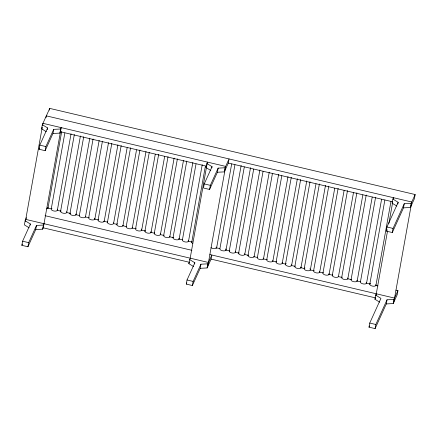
<?xml version="1.0" encoding="UTF-8"?>
<svg xmlns="http://www.w3.org/2000/svg" width="437" height="437" viewBox="0 0 437 437"><rect width="100%" height="100%" fill="white"/><g stroke="black" fill="none" stroke-linecap="round" stroke-linejoin="round"><path stroke-width="0.66" d="M26.52 217.681L25.122 220.761L24.385 224.88L29.132 227.786M46.344 131.712L41.591 128.806L42.329 124.687L49.725 108.392L415.15 194.541L414.413 198.66L410.409 207.488L403.504 207.848L392.306 232.539L386.215 231.102L386.953 226.983L398.151 202.298L392.874 199.064L393.491 197.704L393.278 198.884M25.422 221.166L42.209 127.446L41.591 128.806M42.526 125.681L42.946 123.327L225.661 166.404L207.712 266.597M44.011 223.711L43.394 225.071L36.489 225.426L35.752 229.545L27.941 246.763L21.85 245.326L22.587 241.208L30.399 223.995L25.122 220.761M35.752 229.545L42.657 229.185L43.274 227.83L61.218 127.637L60.601 128.997L53.696 129.357L52.959 133.471L45.148 150.689L39.057 149.252L39.794 145.139L47.606 127.921L42.329 124.687M46.022 117.624L46.333 115.86L411.763 202.014L393.813 302.207M49.408 110.157L49.725 108.392M30.186 225.17L30.399 223.995M47.289 129.685L47.606 127.921M27.941 246.763L28.678 242.644L36.489 225.426M45.148 150.689L45.885 146.57L53.696 129.357M42.657 229.185L43.394 225.071M52.959 133.471L59.864 133.11L60.601 128.997M47.977 208.11L61.683 131.592M64.84 133.034L51.255 208.881A3.146 1.453 10.2 0 0 54.494 211.098A3.146 1.453 10.2 0 0 57.247 209.542M57.345 210.317L71.051 133.798M60.623 211.093L74.328 134.574M66.714 212.529L80.419 136.011M69.996 213.3L83.702 136.781M76.087 214.736L89.793 138.218M79.365 215.512L93.07 138.993M85.455 216.943L99.161 140.424M88.733 217.719L102.438 141.2M94.824 219.155L108.529 142.637M98.106 219.926L111.812 143.407M104.192 221.362L117.903 144.844M107.475 222.138L121.18 145.619M127.151 147.728L113.565 223.575L116.898 224.356M116.843 224.345L130.548 147.826M122.934 225.782L136.519 149.935M139.922 150.038L126.211 226.557L122.873 225.765M132.302 227.988L146.013 151.475M149.29 152.245L135.585 228.764A3.146 1.453 10.2 0 0 139.223 231.009A3.146 1.453 10.2 0 0 141.217 229.032M141.675 230.201L155.261 154.354M144.953 230.971L158.658 154.452M151.044 232.408L164.629 156.561M154.321 233.183L168.032 156.665M160.412 234.62L174.123 158.101M163.695 235.39L177.4 158.871M169.785 236.827L183.491 160.308M173.063 237.602L186.768 161.084M179.154 239.034L192.859 162.52M182.431 239.809L196.016 163.962M188.522 241.246L202.227 164.727M191.805 242.016L205.39 166.169M193.575 266.554L188.828 263.648L190.182 258.174L206.532 166.885M210.781 170.485L206.035 167.573L207.389 162.1L207.176 163.274M206.756 165.628L206.969 164.454M200.195 268.318L207.1 267.957L211.104 259.13L211.841 255.011L207.837 263.839L200.933 264.199L200.195 268.318L192.384 285.53L186.293 284.099L187.031 279.98L194.842 262.763L189.565 259.529M206.772 163.454L212.049 166.688L204.237 183.906L203.5 188.025L209.591 189.461L217.402 172.244L218.139 168.125L225.044 167.764L229.048 158.937L228.311 163.056L224.307 171.883L217.402 172.244M194.629 263.937L194.842 262.763M211.836 167.863L212.049 166.688M192.384 285.53L193.121 281.417L200.933 264.199M209.591 189.461L210.328 185.343L218.139 168.125M207.1 267.957L207.837 263.839M224.307 171.883L225.044 167.764M216.632 247.872L231.665 163.973M234.942 164.744L219.915 248.648A3.146 1.453 10.2 0 0 223.553 250.893A3.146 1.453 10.2 0 0 225.547 248.91M226.005 250.079L241.153 165.508M229.283 250.854L244.31 166.95M235.374 252.291L250.521 167.715M238.651 253.061L253.678 169.163M244.742 254.498L259.889 169.927M248.025 255.274L263.052 171.37M254.115 256.71L269.263 172.134M257.393 257.48L272.42 173.582M263.484 258.917L278.631 174.347M266.761 259.693L281.789 175.789M272.852 261.129L287.999 176.553M276.135 261.9L291.282 177.329M282.22 263.336L297.373 178.76M300.651 179.536L285.503 264.106A3.146 1.453 10.2 0 0 288.742 266.324A3.146 1.453 10.2 0 0 291.49 264.767M291.594 265.543L306.741 180.973M294.871 266.319L310.019 181.743M300.962 267.755L315.989 183.851M309.877 268.793A3.146 1.453 10.2 0 1 307.883 270.776A3.146 1.453 10.2 0 1 304.239 268.526L319.392 183.955M310.33 269.962L325.483 185.392M313.613 270.738L328.761 186.162M319.704 272.175L334.731 188.271M322.981 272.945L338.129 188.374M329.072 274.381L344.099 190.477M332.349 275.152L347.502 190.581M338.44 276.588L353.473 192.69M341.723 277.364L356.871 192.788M347.814 278.801L362.841 194.897M351.091 279.571L366.239 195M357.182 281.007L372.209 197.109M360.459 281.783L375.612 197.207M366.55 283.22L381.583 199.316M369.833 283.99L384.86 200.091M375.924 285.427L390.951 201.523M395.949 290.146L397.943 290.616L393.939 299.443L387.029 299.804L386.292 303.923L375.093 328.608L369.003 327.171L369.74 323.058L380.944 298.367L375.667 295.139L376.279 293.779M379.677 302.164L374.93 299.258L375.667 295.139M396.883 206.089L392.136 203.183L392.874 199.064M375.967 295.543L387.581 230.687M388.908 223.302L392.634 202.495M375.093 328.608L375.831 324.494L387.029 299.804M392.306 232.539L393.043 228.42L404.241 203.729L411.146 203.374L415.15 194.541M397.834 204.063L398.151 202.298M403.504 207.848L404.241 203.729M386.292 303.923L393.202 303.562L393.939 299.443M410.409 207.488L411.146 203.374M397.943 290.616L397.206 294.735L393.202 303.562M39.057 149.252L39.62 148.023M59.864 133.11L60.481 131.755L206.652 166.218M21.85 245.326L22.407 244.097M206.035 167.573L206.444 166.666M188.828 263.648L189.445 262.287L42.902 227.743M186.293 284.099L186.85 282.865M392.136 203.183L392.546 202.276M386.215 231.102L387.056 229.25M374.93 299.258L375.541 297.897L211.104 259.13M369.003 327.171L369.565 325.942M228.311 163.056L392.754 201.823M39.794 145.139L45.885 146.57M204.237 183.906L210.328 185.343M386.953 226.983L393.043 228.42M47.797 208.067L51.118 208.848M57.1 210.263L61.082 211.202M66.402 212.453L70.384 213.393M75.699 214.643L79.687 215.583M85.668 216.998L88.99 217.779M94.305 219.03L98.292 219.969M103.607 221.226L107.595 222.165M132.176 227.961L135.497 228.742M141.479 230.152L145.466 231.091M150.781 232.347L154.769 233.287M160.084 234.538L164.066 235.477M169.381 236.734L173.369 237.673M178.684 238.924L182.671 239.864M187.986 241.12L191.974 242.06M215.894 247.697L219.877 248.637M225.858 250.046L229.846 250.985M235.161 252.242L239.148 253.181M244.463 254.432L248.451 255.372M253.766 256.628L257.748 257.568M263.063 258.819L267.051 259.758M272.366 261.015L276.353 261.954M282.335 263.364L285.656 264.145M290.971 265.396L294.959 266.341M300.274 267.591L304.261 268.531M310.237 269.94L314.225 270.88M319.54 272.136L322.861 272.917M328.843 274.327L332.83 275.266M338.145 276.517L342.133 277.462M347.448 278.713L351.43 279.653M356.745 280.904L360.733 281.843M366.048 283.1L370.035 284.039M375.35 285.29L378.01 285.918M45.071 215.692L191.909 250.314M209.847 254.542L394.551 298.089M25.739 219.401L208.449 262.479M22.587 241.208L28.678 242.644M187.031 279.98L193.121 281.417M369.74 323.058L375.831 324.494M375.82 284.651A3.146 1.453 10.2 0 1 372.258 286.066A3.146 1.453 10.2 0 1 370.549 283.405M366.452 282.444A3.146 1.453 10.2 0 1 363.294 283.941A3.146 1.453 10.2 0 1 360.727 281.455M357.084 280.232A3.146 1.453 10.2 0 1 353.921 281.728A3.146 1.453 10.2 0 1 351.353 279.243M347.71 278.025A3.146 1.453 10.2 0 1 344.553 279.522A3.146 1.453 10.2 0 1 341.985 277.036M338.5 276.217A3.146 1.453 10.2 0 1 334.78 277.233A3.146 1.453 10.2 0 1 332.617 274.829M328.974 273.606A3.146 1.453 10.2 0 1 325.816 275.102A3.146 1.453 10.2 0 1 323.243 272.617M319.6 271.399A3.146 1.453 10.2 0 1 316.443 272.896A3.146 1.453 10.2 0 1 313.875 270.41M304.507 268.198A3.146 1.453 10.2 0 1 304.96 267.947M300.864 266.98A3.146 1.453 10.2 0 1 297.706 268.476A3.146 1.453 10.2 0 1 295.133 265.991M285.765 263.784A3.146 1.453 10.2 0 1 286.219 263.527M282.122 262.561A3.146 1.453 10.2 0 1 278.964 264.057A3.146 1.453 10.2 0 1 276.397 261.572M272.906 260.752A3.146 1.453 10.2 0 1 269.192 261.768A3.146 1.453 10.2 0 1 267.023 259.365M263.385 258.141A3.146 1.453 10.2 0 1 260.223 259.638A3.146 1.453 10.2 0 1 257.655 257.153M254.17 256.333A3.146 1.453 10.2 0 1 250.45 257.349A3.146 1.453 10.2 0 1 248.287 254.946M244.644 253.722A3.146 1.453 10.2 0 1 241.486 255.224A3.146 1.453 10.2 0 1 238.913 252.739M235.275 251.515A3.146 1.453 10.2 0 1 232.113 253.012A3.146 1.453 10.2 0 1 229.545 250.527M216.534 247.096A3.146 1.453 10.2 0 1 214.955 248.669A3.146 1.453 10.2 0 1 211 247.61M192.793 243.551A3.146 1.453 10.2 0 1 192.067 241.694M188.582 240.869A3.146 1.453 10.2 0 1 184.862 241.885A3.146 1.453 10.2 0 1 182.699 239.481M179.055 238.263A3.146 1.453 10.2 0 1 175.893 239.76A3.146 1.453 10.2 0 1 173.325 237.275M169.84 236.45A3.146 1.453 10.2 0 1 166.12 237.466A3.146 1.453 10.2 0 1 163.957 235.062M160.313 233.844A3.146 1.453 10.2 0 1 157.156 235.341A3.146 1.453 10.2 0 1 154.589 232.855M150.945 231.632A3.146 1.453 10.2 0 1 147.788 233.129A3.146 1.453 10.2 0 1 145.215 230.649M135.847 228.436A3.146 1.453 10.2 0 1 136.3 228.18M132.203 227.218A3.146 1.453 10.2 0 1 129.046 228.715A3.146 1.453 10.2 0 1 126.479 226.229M122.988 225.405A3.146 1.453 10.2 0 1 118.88 226.317A3.146 1.453 10.2 0 1 117.558 223.76M113.462 222.799A3.146 1.453 10.2 0 1 110.304 224.296A3.146 1.453 10.2 0 1 107.737 221.81M104.252 220.985A3.146 1.453 10.2 0 1 100.532 222.001A3.146 1.453 10.2 0 1 98.369 219.598M94.725 218.38A3.146 1.453 10.2 0 1 91.568 219.877A3.146 1.453 10.2 0 1 88.995 217.391M85.51 216.572A3.146 1.453 10.2 0 1 81.795 217.588A3.146 1.453 10.2 0 1 79.627 215.184M75.983 213.961A3.146 1.453 10.2 0 1 72.826 215.457A3.146 1.453 10.2 0 1 70.259 212.972M66.615 211.754A3.146 1.453 10.2 0 1 63.458 213.251A3.146 1.453 10.2 0 1 60.885 210.765M51.517 208.553A3.146 1.453 10.2 0 1 51.97 208.302M47.873 207.335A3.146 1.453 10.2 0 1 46.65 208.859"/></g></svg>
